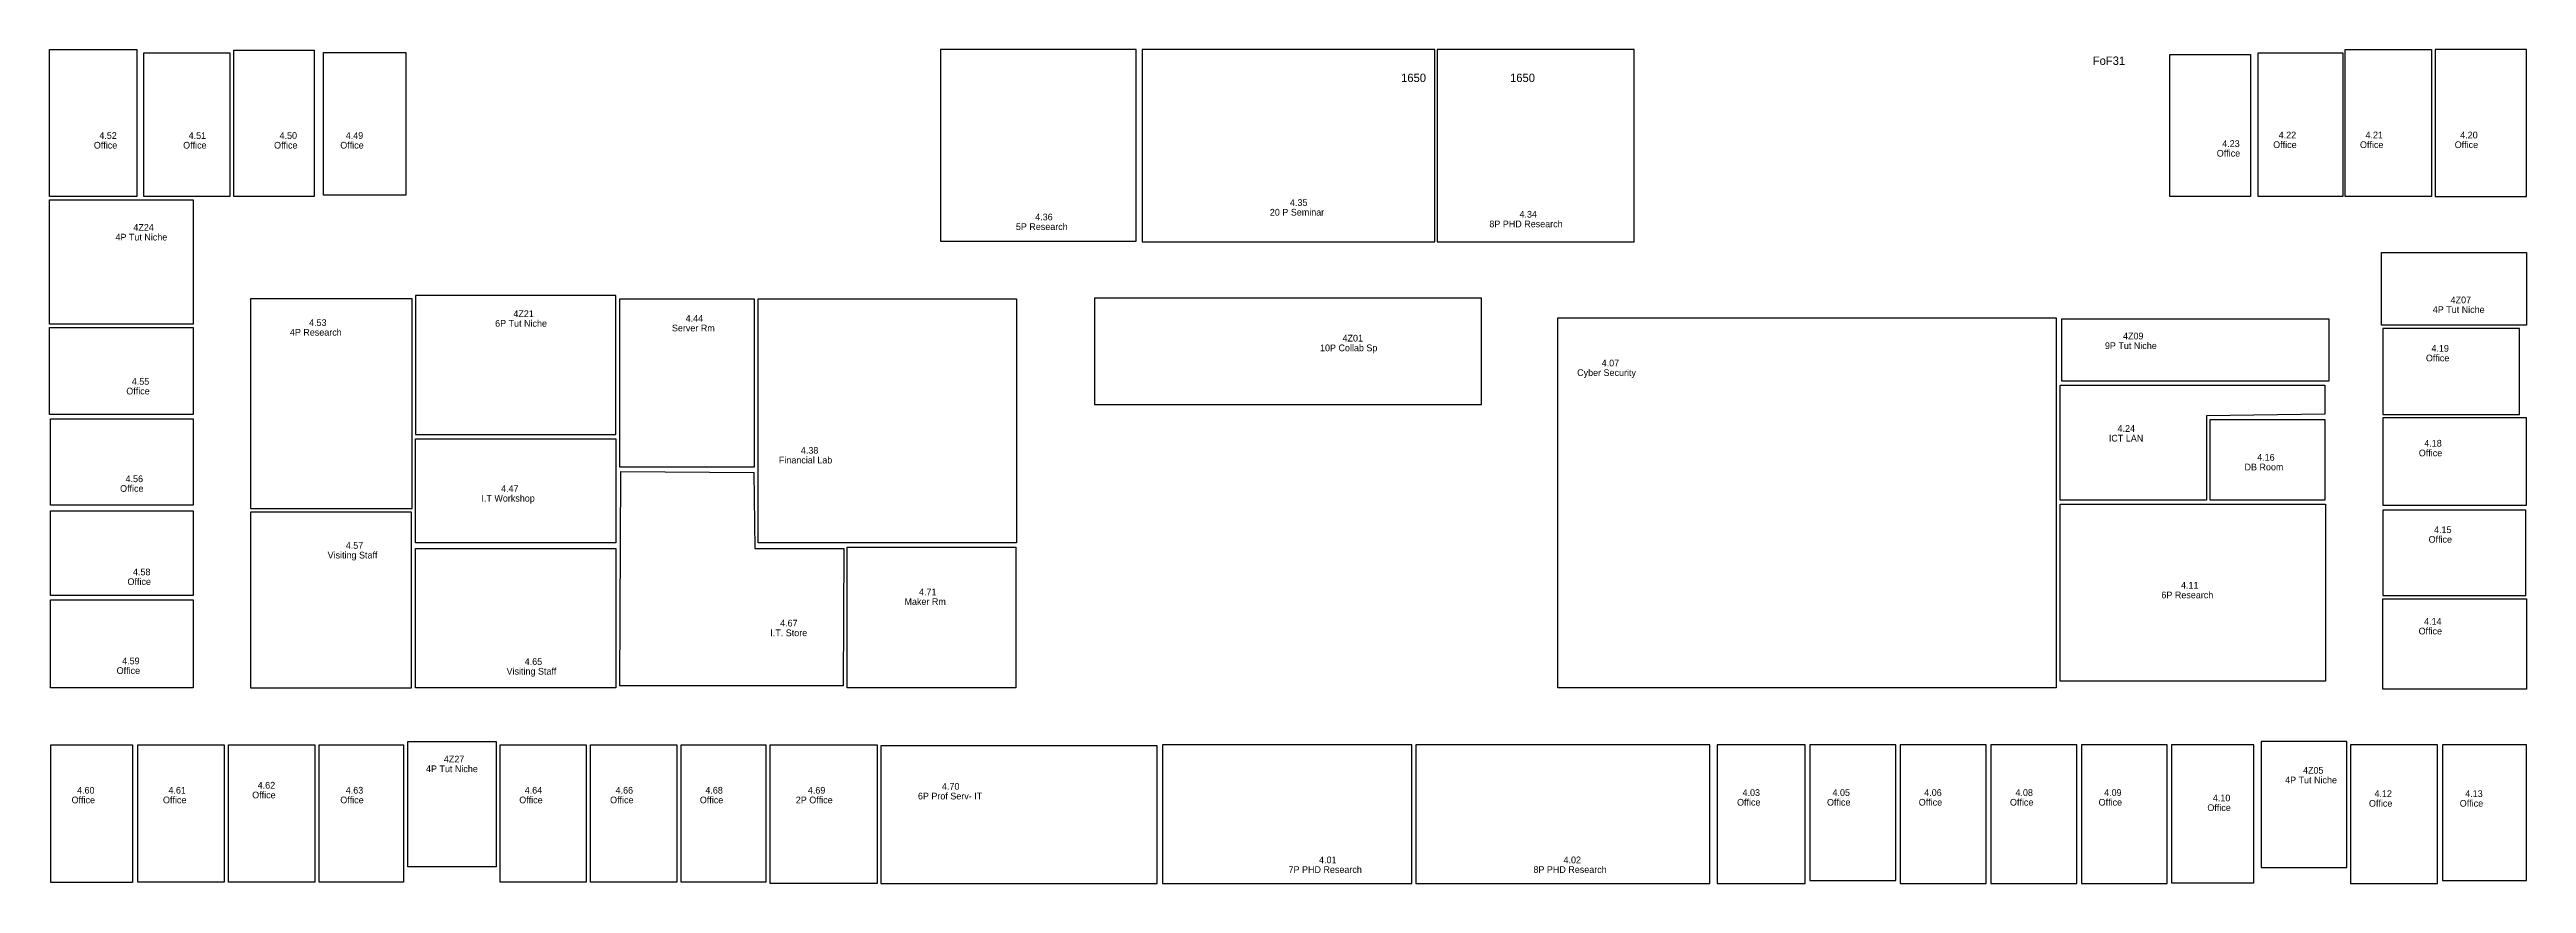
# Model space of a CAD drawing. Header units: millimetres. Extents: x 84468 to 339490, y -5784 to 52720.
# Drawn here: x 156863 to 230739, y 9369 to 34245 of the extents above; entities that cross this region are included whole.
import ezdxf

# ---------------------------------------------------------------- set-up
doc = ezdxf.new("R2010")
doc.units = ezdxf.units.MM
for name, color, linetype in [('A-ANNO-DIMS', 7, 'Continuous'), ('A-AREA-IDEN', 7, 'Continuous'), ('A-AREA-ROOM', 7, 'Continuous'), ('A-DOOR-IDEN', 7, 'Continuous')]:
    doc.layers.add(name, color=color, linetype=linetype)

msp = doc.modelspace()

# ---------------------------------------------------------------- linework, layer by layer
at = {"layer": 'A-AREA-ROOM'}
for points in [[(156863, 34245), (159471, 34245), (159471, 29859), (156863, 29859)], [(159675, 34146), (162239, 34146), (162239, 29859), (159675, 29859)], [(162364, 34222), (164753, 34222), (164753, 29859), (162364, 29859)], [(165035, 34158), (167491, 34158), (167491, 29900), (165035, 29900)], [(189274, 34245), (183433, 34245), (183433, 28529), (189274, 28529)], [(198181, 34245), (189451, 34245), (189451, 28509), (198181, 28509)], [(204125, 34245), (198251, 34245), (198251, 28509), (204125, 28509)], [(220099, 34095), (222511, 34095), (222511, 29859), (220099, 29859)], [(222733, 34150), (225261, 34150), (225261, 29859), (222733, 29859)], [(225331, 34245), (227911, 34245), (227911, 29859), (225331, 29859)], [(230739, 34245), (228013, 34245), (228013, 29859), (230739, 29859)], [(156863, 29757), (161149, 29757), (161149, 26057), (156863, 26057)], [(230739, 26025), (226412, 26025), (226412, 28193), (230739, 28193)], [(167679, 26805), (162853, 26805), (162853, 20559), (167679, 20559)], [(173754, 26907), (167781, 26907), (167781, 22757), (173754, 22757)], [(173876, 26805), (177878, 26805), (177878, 21786), (173876, 21786)], [(178000, 26805), (185699, 26805), (185699, 19527), (178000, 19527)], [(188031, 23654), (199569, 23654), (199569, 26832), (188031, 26832)], [(156863, 25955), (161149, 25955), (161149, 23357), (156863, 23357)], [(216707, 15209), (201847, 15209), (201847, 26243), (216707, 26243)], [(216882, 26216), (224849, 26216), (224849, 24357), (216882, 24357)], [(230536, 25922), (226453, 25922), (226453, 23357), (230536, 23357)], [(156895, 23226), (161149, 23226), (161149, 20657), (156895, 20657)], [(221301, 23213), (224727, 23213), (224727, 20807), (221301, 20807)], [(230739, 23255), (226453, 23255), (226453, 20657), (230739, 20657)], [(167781, 22635), (173754, 22635), (173754, 19529), (167781, 19529)], [(216831, 20685), (224749, 20685), (224749, 15407), (216831, 15407)], [(156888, 20484), (161149, 20484), (161149, 17957), (156888, 17957)], [(167660, 20445), (162853, 20445), (162853, 15209), (167660, 15209)], [(230721, 20502), (226453, 20502), (226453, 17957), (230721, 17957)], [(167781, 19358), (173754, 19358), (173754, 15209), (167781, 15209)], [(180651, 19405), (185679, 19405), (185679, 15208), (180651, 15208)], [(156895, 17826), (161149, 17826), (161149, 15209), (156895, 15209)], [(226453, 17855), (230739, 17855), (230739, 15169), (226453, 15169)], [(156901, 13505), (159339, 13505), (159339, 9395), (156901, 9395)], [(159501, 13505), (162071, 13505), (162071, 9407), (159501, 9407)], [(162201, 13505), (164771, 13505), (164771, 9407), (162201, 9407)], [(164901, 13505), (167423, 13505), (167423, 9407), (164901, 9407)], [(167553, 13607), (170184, 13607), (170184, 9865), (167553, 9865)], [(170301, 13505), (172871, 13505), (172871, 9407), (170301, 9407)], [(173001, 13505), (175571, 13505), (175571, 9407), (173001, 9407)], [(175701, 13505), (178223, 13505), (178223, 9407), (175701, 9407)], [(178353, 13505), (181551, 13505), (181551, 9369), (178353, 9369)], [(189900, 13470), (181653, 13470), (181653, 9369), (189900, 9369)], [(197496, 13507), (190056, 13507), (190056, 9369), (197496, 9369)], [(206383, 13505), (197616, 13505), (197616, 9369), (206383, 9369)], [(209225, 13505), (206603, 13505), (206603, 9369), (209225, 9369)], [(211925, 13505), (209363, 13505), (209363, 9460), (211925, 9460)], [(214625, 13505), (212063, 13505), (212063, 9369), (214625, 9369)], [(217325, 13505), (214763, 13505), (214763, 9369), (217325, 9369)], [(220025, 13505), (217463, 13505), (217463, 9369), (220025, 9369)], [(222607, 13505), (220155, 13505), (220155, 9387), (222607, 9387)], [(225385, 13607), (222827, 13607), (222827, 9850), (225385, 9850)], [(228085, 13505), (225487, 13505), (225487, 9369), (228085, 9369)], [(230739, 13505), (228237, 13505), (228237, 9460), (230739, 9460)]]:
    msp.add_lwpolyline(points, close=True, dxfattribs=at)
for points in [[(216831, 24235), (224727, 24235), (224727, 23366), (221199, 23315), (221199, 20807), (216831, 20807), (216831, 24235)], [(173904, 21656), (177868, 21629), (177895, 19364), (180549, 19364), (180537, 15262), (173876, 15262), (173904, 21656)]]:
    msp.add_lwpolyline(points, dxfattribs=at)

# ---------------------------------------------------------------- texts
at = {"layer": 'A-ANNO-DIMS'}
for p in [(197173, 33276), (200423, 33276)]:
    msp.add_text('1650', height=250, dxfattribs=at).set_placement(p)
at = {"layer": 'A-AREA-IDEN'}
for s, p in [('4.52', (158348, 31580)), ('4.51', (161012, 31580)), ('4.50', (163724, 31580)), ('4.49', (165698, 31580)), ('4.22', (223349, 31595)), ('4.21', (225937, 31595)), ('4.20', (228763, 31595)), ('Office', (158184, 31291)), ('Office', (160848, 31291)), ('Office', (163560, 31291)), ('Office', (165534, 31291)), ('Office', (221502, 31051)), ('4.23', (221666, 31340)), ('Office', (223185, 31306)), ('Office', (225773, 31306)), ('Office', (228599, 31306)), ('4.35', (193859, 29581)), ('4Z24', (159362, 28838)), ('5P Research', (185685, 28862)), ('4.36', (186261, 29151)), ('20 P Seminar', (193260, 29292)), ('8P PHD Research', (199807, 28943)), ('4.34', (200705, 29232)), ('4P Tut Niche', (158829, 28549)), ('4P Tut Niche', (227945, 26388)), ('4Z07', (228477, 26677)), ('4P Research', (164032, 25710)), ('4.53', (164604, 25999)), ('6P Tut Niche', (170153, 25976)), ('4Z21', (170697, 26265)), ('Server Rm', (175426, 25837)), ('4.44', (175836, 26126)), ('10P Collab Sp', (194756, 25246)), ('4Z01', (195427, 25535)), ('9P Tut Niche', (218166, 25311)), ('4Z09', (218705, 25600)), ('Office', (227740, 24943)), ('4.19', (227904, 25232)), ('4.55', (159316, 24246)), ('Cyber Security', (202425, 24507)), ('4.07', (203157, 24796)), ('Office', (159152, 23957)), ('4.24', (218543, 22841)), ('4.38', (179272, 22188)), ('ICT LAN', (218284, 22552)), ('4.16', (222707, 21981)), ('Office', (227528, 22112)), ('4.18', (227692, 22401)), ('4.56', (159131, 21341)), ('Financial Lab', (178617, 21899)), ('DB Room', (222330, 21692)), ('Office', (158967, 21052)), ('I.T Workshop', (169745, 20760)), ('4.47', (170331, 21049)), ('4.15', (227984, 19822)), ('Visiting Staff', (165157, 19064)), ('4.57', (165698, 19353)), ('Office', (227820, 19533)), ('Office', (159188, 18273)), ('4.58', (159352, 18562)), ('Maker Rm', (182362, 17678)), ('4.71', (182797, 17967)), ('6P Research', (219851, 17875)), ('4.11', (220435, 18164)), ('4.67', (178653, 17035)), ('Office', (227522, 16798)), ('4.14', (227686, 17087)), ('I.T. Store', (178361, 16746)), ('Office', (158864, 15620)), ('4.59', (159028, 15909)), ('Visiting Staff', (170494, 15600)), ('4.65', (171035, 15889)), ('4P Tut Niche', (168091, 12690)), ('4Z27', (168623, 12979)), ('4P Tut Niche', (223541, 12356)), ('4Z05', (224074, 12645)), ('Office', (157520, 11761)), ('4.60', (157684, 12050)), ('Office', (160246, 11761)), ('4.61', (160410, 12050)), ('Office', (162907, 11910)), ('4.62', (163071, 12199)), ('Office', (165534, 11761)), ('4.63', (165698, 12050)), ('Office', (170872, 11761)), ('4.64', (171036, 12050)), ('Office', (173582, 11761)), ('4.66', (173746, 12050)), ('Office', (176259, 11761)), ('4.68', (176423, 12050)), ('2P Office', (179121, 11761)), ('4.69', (179480, 12050)), ('6P Prof Serv- IT', (182764, 11876)), ('4.70', (183480, 12165)), ('Office', (207194, 11692)), ('4.03', (207358, 11981)), ('Office', (209877, 11692)), ('4.05', (210041, 11981)), ('Office', (212613, 11692)), ('4.06', (212777, 11981)), ('Office', (215334, 11692)), ('4.08', (215498, 11981)), ('Office', (217978, 11692)), ('4.09', (218142, 11981)), ('4.10', (221386, 11819)), ('Office', (226041, 11660)), ('4.12', (226205, 11949)), ('Office', (228749, 11660)), ('4.13', (228913, 11949)), ('Office', (221222, 11530)), ('7P PHD Research', (193818, 9684)), ('4.01', (194727, 9973)), ('8P PHD Research', (201121, 9684)), ('4.02', (202019, 9973))]:
    msp.add_text(s, height=200, dxfattribs=at).set_placement(p)
at = {"layer": 'A-DOOR-IDEN'}
msp.add_text('FoF31', height=250, dxfattribs=at).set_placement((217804, 33787))

doc.saveas('drawing.dxf')
